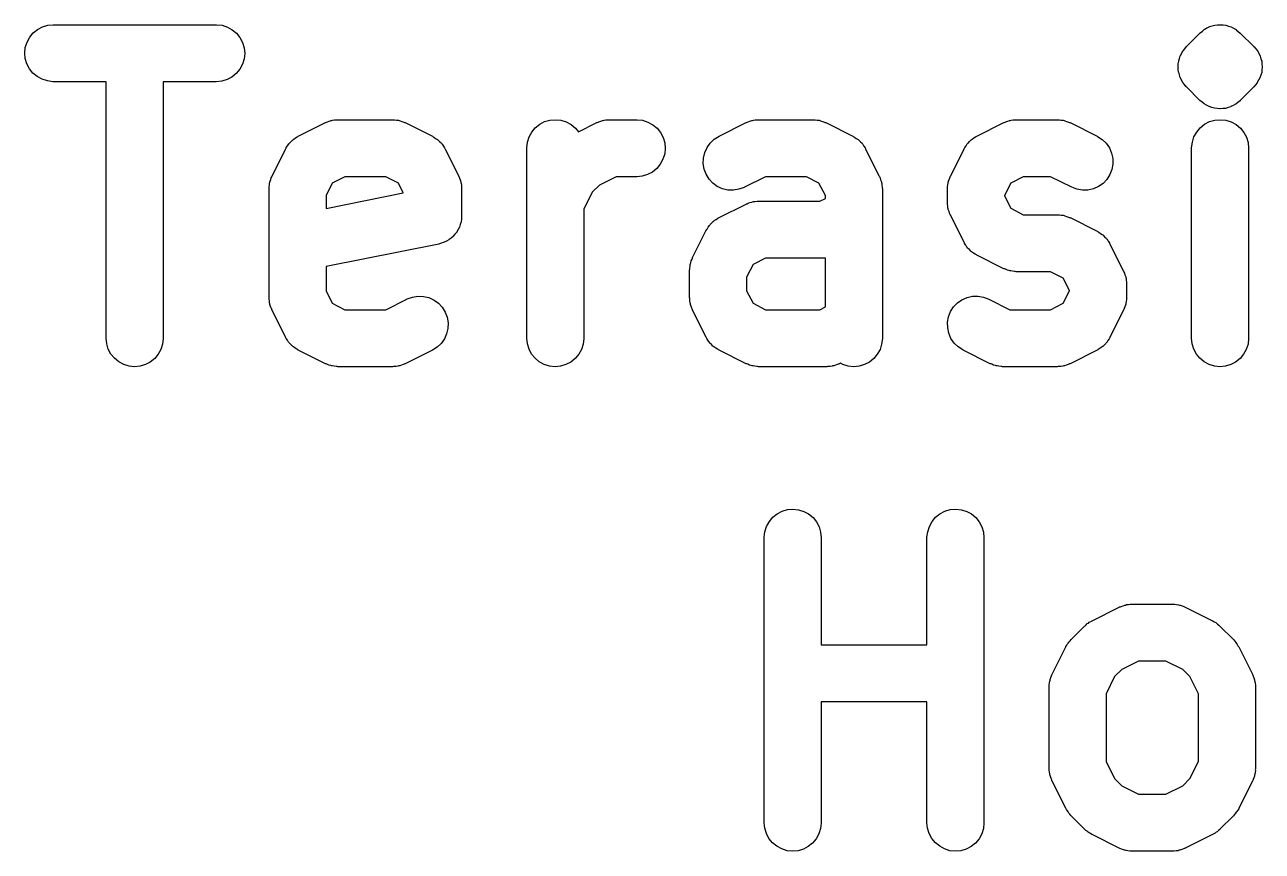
# Model space of a CAD drawing. Extents: x 89.4 to 162.8, y -140.2 to -79.8.
# Drawn here: x 128.37 to 134.89, y -139.26 to -134.91 of the extents above; entities that cross this region are included whole.
import ezdxf

# ---------------------------------------------------------------- set-up
doc = ezdxf.new("R2010")
doc.units = 0
doc.header["$MEASUREMENT"] = 0
doc.layers.add('BLACK', color=7, linetype='CONTINUOUS')

msp = doc.modelspace()

# ---------------------------------------------------------------- linework, layer by layer
at = {"layer": 'BLACK', "linetype": 'CONTINUOUS'}
for p, q in [((128.438, -134.939), (128.464, -134.925)), ((128.464, -134.925), (128.492, -134.916)), ((128.492, -134.916), (128.521, -134.914)), ((128.521, -134.914), (129.379, -134.914)), ((129.379, -134.914), (129.381, -134.914)), ((129.381, -134.914), (129.41, -134.917)), ((129.41, -134.917), (129.438, -134.926)), ((134.595, -134.931), (134.608, -134.925)), ((134.608, -134.925), (134.608, -134.924)), ((134.608, -134.924), (134.608, -134.924)), ((134.608, -134.924), (134.609, -134.924)), ((134.608, -134.925), (134.608, -134.925)), ((134.609, -134.924), (134.622, -134.92)), ((134.622, -134.92), (134.636, -134.916)), ((134.636, -134.916), (134.636, -134.916)), ((134.636, -134.916), (134.636, -134.916)), ((134.636, -134.916), (134.636, -134.916)), ((134.636, -134.916), (134.637, -134.916)), ((134.637, -134.916), (134.651, -134.915)), ((134.651, -134.915), (134.665, -134.914)), ((134.665, -134.914), (134.665, -134.914)), ((134.665, -134.914), (134.666, -134.914)), ((134.665, -134.914), (134.665, -134.914)), ((134.666, -134.914), (134.666, -134.914)), ((134.666, -134.914), (134.68, -134.915)), ((134.68, -134.915), (134.694, -134.917)), ((134.694, -134.917), (134.694, -134.917)), ((134.694, -134.917), (134.694, -134.917)), ((134.694, -134.917), (134.695, -134.917)), ((134.695, -134.917), (134.695, -134.917)), ((134.695, -134.917), (134.708, -134.921)), ((134.708, -134.921), (134.722, -134.925)), ((134.722, -134.925), (134.722, -134.925)), ((134.722, -134.925), (134.722, -134.925)), ((134.722, -134.925), (134.723, -134.925)), ((134.723, -134.925), (134.723, -134.925)), ((134.723, -134.925), (134.735, -134.932)), ((128.383, -135.005), (128.397, -134.98)), ((128.397, -134.98), (128.416, -134.957)), ((128.416, -134.957), (128.438, -134.939)), ((129.438, -134.926), (129.463, -134.94)), ((129.463, -134.94), (129.486, -134.959)), ((129.486, -134.959), (129.504, -134.981)), ((129.504, -134.981), (129.518, -135.007)), ((134.487, -135.029), (134.558, -134.958)), ((134.558, -134.958), (134.559, -134.957)), ((134.559, -134.957), (134.559, -134.956)), ((134.559, -134.956), (134.559, -134.956)), ((134.559, -134.956), (134.559, -134.956)), ((134.559, -134.956), (134.56, -134.956)), ((134.559, -134.957), (134.559, -134.957)), ((134.559, -134.957), (134.559, -134.957)), ((134.56, -134.956), (134.571, -134.947)), ((134.571, -134.947), (134.582, -134.938)), ((134.582, -134.938), (134.582, -134.938)), ((134.582, -134.938), (134.582, -134.938)), ((134.582, -134.938), (134.582, -134.938)), ((134.582, -134.938), (134.583, -134.938)), ((134.583, -134.938), (134.595, -134.931)), ((134.735, -134.932), (134.748, -134.939)), ((134.748, -134.939), (134.748, -134.939)), ((134.748, -134.939), (134.748, -134.939)), ((134.748, -134.939), (134.748, -134.939)), ((134.748, -134.939), (134.749, -134.94)), ((134.749, -134.94), (134.759, -134.949)), ((134.759, -134.949), (134.77, -134.958)), ((134.77, -134.958), (134.842, -135.029)), ((128.371, -135.063), (128.374, -135.033)), ((128.374, -135.033), (128.383, -135.005)), ((129.518, -135.007), (129.526, -135.035)), ((129.526, -135.035), (129.529, -135.065)), ((134.462, -135.064), (134.468, -135.052)), ((134.468, -135.052), (134.469, -135.051)), ((134.469, -135.051), (134.478, -135.04)), ((134.469, -135.051), (134.469, -135.051)), ((134.478, -135.04), (134.487, -135.029)), ((134.842, -135.029), (134.842, -135.03)), ((134.842, -135.03), (134.843, -135.03)), ((134.843, -135.03), (134.843, -135.03)), ((134.843, -135.03), (134.843, -135.03)), ((134.843, -135.03), (134.852, -135.041)), ((134.852, -135.041), (134.861, -135.052)), ((134.861, -135.052), (134.861, -135.053)), ((134.861, -135.053), (134.862, -135.053)), ((134.862, -135.053), (134.868, -135.066)), ((128.374, -135.092), (128.371, -135.063)), ((128.382, -135.12), (128.374, -135.092)), ((128.396, -135.146), (128.382, -135.12)), ((129.526, -135.094), (129.517, -135.122)), ((129.529, -135.065), (129.526, -135.094)), ((134.443, -135.133), (134.444, -135.119)), ((134.444, -135.119), (134.446, -135.105)), ((134.446, -135.104), (134.45, -135.091)), ((134.446, -135.105), (134.446, -135.104)), ((134.446, -135.105), (134.446, -135.105)), ((134.45, -135.091), (134.454, -135.077)), ((134.454, -135.077), (134.455, -135.077)), ((134.455, -135.076), (134.462, -135.064)), ((134.455, -135.077), (134.455, -135.076)), ((134.868, -135.066), (134.875, -135.078)), ((134.875, -135.078), (134.875, -135.079)), ((134.875, -135.079), (134.875, -135.079)), ((134.875, -135.079), (134.879, -135.093)), ((134.879, -135.093), (134.883, -135.106)), ((134.883, -135.106), (134.883, -135.107)), ((134.883, -135.107), (134.883, -135.107)), ((134.883, -135.107), (134.884, -135.121)), ((134.884, -135.121), (134.886, -135.136)), ((128.414, -135.169), (128.396, -135.146)), ((128.437, -135.187), (128.414, -135.169)), ((129.484, -135.17), (129.462, -135.189)), ((129.503, -135.147), (129.484, -135.17)), ((129.517, -135.122), (129.503, -135.147)), ((134.443, -135.134), (134.443, -135.133)), ((134.444, -135.149), (134.443, -135.134)), ((134.443, -135.134), (134.443, -135.134)), ((134.445, -135.163), (134.444, -135.149)), ((134.446, -135.163), (134.445, -135.163)), ((134.446, -135.164), (134.446, -135.163)), ((134.45, -135.177), (134.446, -135.164)), ((134.454, -135.191), (134.45, -135.177)), ((134.878, -135.179), (134.874, -135.193)), ((134.883, -135.166), (134.878, -135.179)), ((134.884, -135.151), (134.883, -135.165)), ((134.883, -135.165), (134.883, -135.165)), ((134.883, -135.165), (134.883, -135.166)), ((134.886, -135.137), (134.884, -135.151)), ((134.886, -135.136), (134.886, -135.136)), ((134.886, -135.136), (134.886, -135.137)), ((128.462, -135.201), (128.437, -135.187)), ((128.49, -135.21), (128.462, -135.201)), ((128.519, -135.214), (128.49, -135.21)), ((128.521, -135.214), (128.519, -135.214)), ((128.8, -135.214), (128.521, -135.214)), ((128.8, -136.564), (128.8, -135.214)), ((129.379, -135.214), (129.1, -135.214)), ((129.1, -135.214), (129.1, -136.564)), ((129.408, -135.211), (129.379, -135.214)), ((129.436, -135.202), (129.408, -135.211)), ((129.462, -135.189), (129.436, -135.202)), ((134.454, -135.192), (134.454, -135.191)), ((134.454, -135.191), (134.454, -135.191)), ((134.461, -135.204), (134.454, -135.192)), ((134.467, -135.217), (134.461, -135.204)), ((134.468, -135.218), (134.467, -135.217)), ((134.467, -135.217), (134.467, -135.217)), ((134.477, -135.229), (134.468, -135.218)), ((134.485, -135.24), (134.477, -135.229)), ((134.486, -135.24), (134.485, -135.24)), ((134.487, -135.241), (134.486, -135.24)), ((134.486, -135.24), (134.486, -135.24)), ((134.486, -135.24), (134.486, -135.24)), ((134.558, -135.312), (134.487, -135.241)), ((134.842, -135.241), (134.77, -135.312)), ((134.851, -135.23), (134.842, -135.241)), ((134.86, -135.219), (134.851, -135.23)), ((134.867, -135.206), (134.86, -135.218)), ((134.86, -135.218), (134.86, -135.219)), ((134.86, -135.219), (134.86, -135.219)), ((134.874, -135.194), (134.867, -135.206)), ((134.874, -135.193), (134.874, -135.193)), ((134.874, -135.193), (134.874, -135.194)), ((134.569, -135.322), (134.558, -135.312)), ((134.769, -135.314), (134.758, -135.323)), ((134.77, -135.313), (134.769, -135.314)), ((134.769, -135.314), (134.769, -135.314)), ((134.769, -135.314), (134.769, -135.314)), ((134.769, -135.314), (134.769, -135.314)), ((134.77, -135.312), (134.77, -135.313)), ((134.77, -135.313), (134.77, -135.313)), ((134.77, -135.313), (134.77, -135.313)), ((134.58, -135.33), (134.569, -135.322)), ((134.58, -135.331), (134.58, -135.33)), ((134.581, -135.331), (134.58, -135.331)), ((134.58, -135.331), (134.58, -135.331)), ((134.593, -135.338), (134.581, -135.331)), ((134.581, -135.331), (134.581, -135.331)), ((134.606, -135.345), (134.593, -135.338)), ((134.607, -135.345), (134.606, -135.345)), ((134.606, -135.345), (134.606, -135.345)), ((134.606, -135.345), (134.606, -135.345)), ((134.606, -135.345), (134.606, -135.345)), ((134.62, -135.349), (134.607, -135.345)), ((134.634, -135.353), (134.62, -135.349)), ((134.635, -135.353), (134.634, -135.353)), ((134.634, -135.353), (134.634, -135.353)), ((134.634, -135.353), (134.634, -135.353)), ((134.634, -135.353), (134.634, -135.353)), ((134.649, -135.355), (134.635, -135.353)), ((134.663, -135.356), (134.649, -135.355)), ((134.664, -135.356), (134.663, -135.356)), ((134.663, -135.356), (134.663, -135.356)), ((134.663, -135.356), (134.663, -135.356)), ((134.663, -135.356), (134.663, -135.356)), ((134.678, -135.355), (134.664, -135.356)), ((134.692, -135.354), (134.678, -135.355)), ((134.693, -135.354), (134.692, -135.354)), ((134.692, -135.354), (134.692, -135.354)), ((134.692, -135.354), (134.692, -135.354)), ((134.706, -135.35), (134.693, -135.354)), ((134.693, -135.354), (134.693, -135.354)), ((134.72, -135.346), (134.706, -135.35)), ((134.721, -135.345), (134.72, -135.346)), ((134.72, -135.346), (134.72, -135.346)), ((134.72, -135.346), (134.72, -135.346)), ((134.733, -135.339), (134.721, -135.345)), ((134.721, -135.345), (134.721, -135.345)), ((134.746, -135.332), (134.733, -135.339)), ((134.747, -135.332), (134.746, -135.332)), ((134.746, -135.332), (134.746, -135.332)), ((134.746, -135.332), (134.746, -135.332)), ((134.758, -135.323), (134.747, -135.332)), ((134.747, -135.332), (134.747, -135.332)), ((129.811, -135.501), (129.954, -135.429)), ((129.954, -135.429), (129.956, -135.428)), ((129.956, -135.428), (129.96, -135.427)), ((129.96, -135.427), (129.964, -135.425)), ((129.964, -135.425), (129.974, -135.422)), ((129.974, -135.422), (129.984, -135.418)), ((129.984, -135.418), (129.988, -135.418)), ((129.988, -135.418), (129.992, -135.416)), ((129.992, -135.416), (130.002, -135.415)), ((130.002, -135.415), (130.013, -135.414)), ((130.013, -135.414), (130.017, -135.414)), ((130.017, -135.414), (130.021, -135.414)), ((130.021, -135.414), (130.307, -135.414)), ((130.307, -135.414), (130.309, -135.414)), ((130.309, -135.414), (130.314, -135.414)), ((130.314, -135.414), (130.318, -135.414)), ((130.318, -135.414), (130.328, -135.416)), ((130.328, -135.416), (130.338, -135.417)), ((130.338, -135.417), (130.343, -135.418)), ((130.343, -135.418), (130.347, -135.419)), ((130.347, -135.419), (130.356, -135.423)), ((130.356, -135.423), (130.366, -135.426)), ((130.366, -135.426), (130.37, -135.428)), ((130.37, -135.428), (130.374, -135.429)), ((130.374, -135.429), (130.517, -135.501)), ((131.059, -135.456), (131.082, -135.438)), ((131.082, -135.438), (131.108, -135.424)), ((131.108, -135.424), (131.136, -135.416)), ((131.136, -135.416), (131.165, -135.414)), ((131.165, -135.414), (131.194, -135.417)), ((131.194, -135.417), (131.222, -135.425)), ((131.222, -135.425), (131.248, -135.439)), ((131.248, -135.439), (131.271, -135.458)), ((131.287, -135.478), (131.383, -135.429)), ((131.383, -135.429), (131.385, -135.428)), ((131.385, -135.428), (131.389, -135.427)), ((131.389, -135.427), (131.393, -135.425)), ((131.393, -135.425), (131.403, -135.422)), ((131.403, -135.422), (131.412, -135.418)), ((131.412, -135.418), (131.417, -135.418)), ((131.417, -135.418), (131.421, -135.416)), ((131.421, -135.416), (131.431, -135.415)), ((131.431, -135.415), (131.441, -135.414)), ((131.441, -135.414), (131.446, -135.414)), ((131.446, -135.414), (131.45, -135.414)), ((131.45, -135.414), (131.593, -135.414)), ((131.593, -135.414), (131.595, -135.414)), ((131.595, -135.414), (131.624, -135.417)), ((131.624, -135.417), (131.652, -135.426)), ((131.652, -135.426), (131.678, -135.44)), ((131.678, -135.44), (131.7, -135.459)), ((132.026, -135.501), (132.169, -135.429)), ((132.169, -135.429), (132.171, -135.428)), ((132.171, -135.428), (132.175, -135.427)), ((132.175, -135.427), (132.179, -135.425)), ((132.179, -135.425), (132.188, -135.422)), ((132.188, -135.422), (132.198, -135.418)), ((132.198, -135.418), (132.202, -135.418)), ((132.202, -135.418), (132.207, -135.416)), ((132.207, -135.416), (132.217, -135.415)), ((132.217, -135.415), (132.227, -135.414)), ((132.227, -135.414), (132.231, -135.414)), ((132.231, -135.414), (132.236, -135.414)), ((132.236, -135.414), (132.521, -135.414)), ((132.521, -135.414), (132.524, -135.414)), ((132.524, -135.414), (132.528, -135.414)), ((132.528, -135.414), (132.532, -135.414)), ((132.532, -135.414), (132.542, -135.416)), ((132.542, -135.416), (132.553, -135.417)), ((132.553, -135.417), (132.557, -135.418)), ((132.557, -135.418), (132.561, -135.419)), ((132.561, -135.419), (132.571, -135.423)), ((132.571, -135.423), (132.581, -135.426)), ((132.581, -135.426), (132.584, -135.428)), ((132.584, -135.428), (132.589, -135.429)), ((132.589, -135.429), (132.731, -135.501)), ((133.383, -135.501), (133.526, -135.429)), ((133.526, -135.429), (133.528, -135.428)), ((133.528, -135.428), (133.532, -135.427)), ((133.532, -135.427), (133.536, -135.425)), ((133.536, -135.425), (133.546, -135.422)), ((133.546, -135.422), (133.555, -135.418)), ((133.555, -135.418), (133.559, -135.418)), ((133.559, -135.418), (133.564, -135.416)), ((133.564, -135.416), (133.574, -135.415)), ((133.574, -135.415), (133.584, -135.414)), ((133.584, -135.414), (133.588, -135.414)), ((133.588, -135.414), (133.593, -135.414)), ((133.593, -135.414), (133.807, -135.414)), ((133.807, -135.414), (133.809, -135.414)), ((133.809, -135.414), (133.814, -135.414)), ((133.814, -135.414), (133.818, -135.414)), ((133.818, -135.414), (133.828, -135.416)), ((133.828, -135.416), (133.838, -135.417)), ((133.838, -135.417), (133.843, -135.418)), ((133.843, -135.418), (133.847, -135.419)), ((133.847, -135.419), (133.856, -135.423)), ((133.856, -135.423), (133.866, -135.426)), ((133.866, -135.426), (133.87, -135.428)), ((133.87, -135.428), (133.874, -135.429)), ((133.874, -135.429), (134.017, -135.501)), ((134.559, -135.456), (134.582, -135.438)), ((134.582, -135.438), (134.608, -135.424)), ((134.608, -135.424), (134.636, -135.416)), ((134.636, -135.416), (134.665, -135.414)), ((134.665, -135.414), (134.694, -135.417)), ((134.694, -135.417), (134.722, -135.425)), ((134.722, -135.425), (134.748, -135.439)), ((134.748, -135.439), (134.771, -135.458)), ((129.787, -135.516), (129.796, -135.51)), ((129.796, -135.51), (129.806, -135.504)), ((129.806, -135.504), (129.809, -135.503)), ((129.809, -135.503), (129.811, -135.501)), ((130.517, -135.501), (130.519, -135.502)), ((130.519, -135.502), (130.522, -135.504)), ((130.522, -135.504), (130.525, -135.505)), ((130.525, -135.505), (130.534, -135.512)), ((131.018, -135.532), (131.026, -135.504)), ((131.026, -135.504), (131.041, -135.479)), ((131.041, -135.479), (131.059, -135.456)), ((131.271, -135.458), (131.287, -135.478)), ((131.7, -135.459), (131.718, -135.481)), ((131.718, -135.481), (131.732, -135.507)), ((131.732, -135.507), (131.74, -135.535)), ((132.001, -135.516), (132.026, -135.501)), ((132.731, -135.501), (132.733, -135.502)), ((132.733, -135.502), (132.736, -135.504)), ((132.736, -135.504), (132.739, -135.505)), ((132.739, -135.505), (132.748, -135.512)), ((133.358, -135.516), (133.368, -135.51)), ((133.368, -135.51), (133.377, -135.504)), ((133.377, -135.504), (133.38, -135.503)), ((133.38, -135.503), (133.383, -135.501)), ((134.017, -135.501), (134.019, -135.502)), ((134.019, -135.502), (134.044, -135.518)), ((134.518, -135.532), (134.526, -135.504)), ((134.526, -135.504), (134.541, -135.479)), ((134.541, -135.479), (134.559, -135.456)), ((134.771, -135.458), (134.789, -135.481)), ((134.789, -135.481), (134.803, -135.506)), ((134.803, -135.506), (134.811, -135.534)), ((129.673, -135.711), (129.744, -135.568)), ((129.744, -135.568), (129.745, -135.566)), ((129.745, -135.566), (129.747, -135.563)), ((129.747, -135.563), (129.748, -135.56)), ((129.748, -135.56), (129.755, -135.551)), ((129.755, -135.551), (129.761, -135.541)), ((129.761, -135.541), (129.764, -135.539)), ((129.764, -135.539), (129.765, -135.537)), ((129.765, -135.537), (129.774, -135.529)), ((129.774, -135.529), (129.782, -135.52)), ((129.782, -135.52), (129.784, -135.519)), ((129.784, -135.519), (129.787, -135.516)), ((130.534, -135.512), (130.544, -135.518)), ((130.544, -135.518), (130.546, -135.52)), ((130.546, -135.52), (130.548, -135.522)), ((130.548, -135.522), (130.556, -135.53)), ((130.556, -135.53), (130.565, -135.538)), ((130.565, -135.538), (130.566, -135.541)), ((130.566, -135.541), (130.569, -135.543)), ((130.569, -135.543), (130.575, -135.553)), ((130.575, -135.553), (130.581, -135.562)), ((130.581, -135.562), (130.582, -135.565)), ((130.582, -135.565), (130.584, -135.568)), ((130.584, -135.568), (130.656, -135.711)), ((131.014, -135.561), (131.018, -135.532)), ((131.014, -135.564), (131.014, -135.561)), ((131.014, -136.564), (131.014, -135.564)), ((131.74, -135.535), (131.743, -135.565)), ((131.743, -135.565), (131.74, -135.594)), ((131.951, -135.587), (131.963, -135.56)), ((131.963, -135.56), (131.98, -135.537)), ((131.98, -135.537), (132.001, -135.516)), ((132.748, -135.512), (132.758, -135.518)), ((132.758, -135.518), (132.76, -135.52)), ((132.76, -135.52), (132.763, -135.522)), ((132.763, -135.522), (132.771, -135.53)), ((132.771, -135.53), (132.779, -135.538)), ((132.779, -135.538), (132.781, -135.541)), ((132.781, -135.541), (132.783, -135.543)), ((132.783, -135.543), (132.789, -135.553)), ((132.789, -135.553), (132.795, -135.562)), ((132.795, -135.562), (132.797, -135.565)), ((132.797, -135.565), (132.798, -135.568)), ((132.798, -135.568), (132.87, -135.711)), ((133.244, -135.711), (133.316, -135.568)), ((133.316, -135.568), (133.317, -135.566)), ((133.317, -135.566), (133.319, -135.563)), ((133.319, -135.563), (133.32, -135.56)), ((133.32, -135.56), (133.327, -135.551)), ((133.327, -135.551), (133.333, -135.541)), ((133.333, -135.541), (133.335, -135.539)), ((133.335, -135.539), (133.337, -135.537)), ((133.337, -135.537), (133.345, -135.529)), ((133.345, -135.529), (133.353, -135.52)), ((133.353, -135.52), (133.356, -135.519)), ((133.356, -135.519), (133.358, -135.516)), ((134.044, -135.518), (134.065, -135.538)), ((134.065, -135.538), (134.081, -135.562)), ((134.081, -135.562), (134.093, -135.589)), ((134.514, -135.561), (134.518, -135.532)), ((134.514, -135.564), (134.514, -135.561)), ((134.514, -136.564), (134.514, -135.564)), ((134.811, -135.534), (134.814, -135.564)), ((134.814, -135.564), (134.814, -136.564)), ((131.731, -135.622), (131.717, -135.647)), ((131.74, -135.594), (131.731, -135.622)), ((131.943, -135.645), (131.944, -135.616)), ((131.944, -135.616), (131.951, -135.587)), ((134.093, -135.589), (134.099, -135.618)), ((134.099, -135.618), (134.1, -135.647)), ((131.65, -135.702), (131.622, -135.711)), ((131.676, -135.689), (131.65, -135.702)), ((131.699, -135.67), (131.676, -135.689)), ((131.717, -135.647), (131.699, -135.67)), ((131.948, -135.674), (131.943, -135.645)), ((131.958, -135.701), (131.948, -135.674)), ((131.974, -135.726), (131.958, -135.701)), ((134.084, -135.703), (134.068, -135.728)), ((134.094, -135.676), (134.084, -135.703)), ((134.1, -135.647), (134.094, -135.676)), ((129.657, -135.776), (129.658, -135.771)), ((129.658, -135.767), (129.659, -135.757)), ((129.658, -135.771), (129.658, -135.767)), ((129.659, -135.757), (129.66, -135.747)), ((129.66, -135.747), (129.662, -135.742)), ((129.662, -135.742), (129.663, -135.738)), ((129.663, -135.738), (129.666, -135.729)), ((129.666, -135.729), (129.669, -135.719)), ((129.669, -135.719), (129.671, -135.715)), ((129.671, -135.715), (129.673, -135.711)), ((129.99, -135.747), (129.957, -135.813)), ((130.057, -135.714), (129.99, -135.747)), ((130.272, -135.714), (130.057, -135.714)), ((130.338, -135.747), (130.272, -135.714)), ((130.364, -135.799), (130.338, -135.747)), ((130.656, -135.711), (130.657, -135.713)), ((130.657, -135.713), (130.658, -135.717)), ((130.658, -135.717), (130.66, -135.721)), ((130.66, -135.721), (130.663, -135.731)), ((130.663, -135.731), (130.667, -135.74)), ((130.667, -135.74), (130.667, -135.744)), ((130.667, -135.744), (130.669, -135.749)), ((130.669, -135.749), (130.67, -135.759)), ((130.67, -135.759), (130.671, -135.769)), ((130.671, -135.769), (130.671, -135.773)), ((131.396, -135.758), (131.359, -135.795)), ((131.485, -135.714), (131.396, -135.758)), ((131.593, -135.714), (131.485, -135.714)), ((131.622, -135.711), (131.593, -135.714)), ((131.994, -135.747), (131.974, -135.726)), ((132.017, -135.765), (131.994, -135.747)), ((132.044, -135.777), (132.017, -135.765)), ((132.158, -135.77), (132.131, -135.78)), ((132.16, -135.769), (132.158, -135.77)), ((132.271, -135.714), (132.16, -135.769)), ((132.486, -135.714), (132.271, -135.714)), ((132.552, -135.747), (132.486, -135.714)), ((132.586, -135.813), (132.552, -135.747)), ((132.87, -135.711), (132.871, -135.713)), ((132.871, -135.713), (132.872, -135.717)), ((132.872, -135.717), (132.874, -135.721)), ((132.874, -135.721), (132.877, -135.731)), ((132.877, -135.731), (132.881, -135.74)), ((132.881, -135.74), (132.882, -135.744)), ((132.882, -135.744), (132.883, -135.749)), ((132.883, -135.749), (132.884, -135.759)), ((132.884, -135.759), (132.885, -135.769)), ((132.885, -135.769), (132.885, -135.773)), ((133.229, -135.767), (133.231, -135.757)), ((133.229, -135.771), (133.229, -135.767)), ((133.229, -135.776), (133.229, -135.771)), ((133.231, -135.757), (133.232, -135.747)), ((133.232, -135.747), (133.233, -135.742)), ((133.233, -135.742), (133.234, -135.738)), ((133.234, -135.738), (133.238, -135.729)), ((133.238, -135.729), (133.241, -135.719)), ((133.241, -135.719), (133.243, -135.715)), ((133.243, -135.715), (133.244, -135.711)), ((133.562, -135.747), (133.529, -135.813)), ((133.628, -135.714), (133.562, -135.747)), ((133.772, -135.714), (133.628, -135.714)), ((133.883, -135.769), (133.772, -135.714)), ((133.91, -135.78), (133.883, -135.769)), ((134.024, -135.766), (133.997, -135.777)), ((134.048, -135.749), (134.024, -135.766)), ((134.068, -135.728), (134.048, -135.749)), ((129.657, -135.778), (129.657, -135.776)), ((129.657, -136.349), (129.657, -135.778)), ((129.957, -135.881), (130.364, -135.799)), ((129.957, -135.813), (129.957, -135.881)), ((130.671, -135.773), (130.671, -135.778)), ((130.671, -135.778), (130.671, -135.921)), ((131.359, -135.795), (131.314, -135.885)), ((132.072, -135.784), (132.044, -135.777)), ((132.102, -135.785), (132.072, -135.784)), ((132.131, -135.78), (132.102, -135.785)), ((132.557, -135.842), (132.586, -135.828)), ((132.586, -135.828), (132.586, -135.813)), ((132.885, -135.773), (132.886, -135.778)), ((132.886, -135.778), (132.886, -136.564)), ((133.229, -135.778), (133.229, -135.776)), ((133.229, -135.849), (133.229, -135.778)), ((133.529, -135.813), (133.529, -135.814)), ((133.529, -135.814), (133.562, -135.88)), ((133.939, -135.785), (133.91, -135.78)), ((133.968, -135.784), (133.939, -135.785)), ((133.997, -135.777), (133.968, -135.784)), ((131.314, -135.885), (131.314, -136.564)), ((132.026, -135.929), (132.169, -135.858)), ((132.169, -135.858), (132.171, -135.857)), ((132.171, -135.857), (132.175, -135.856)), ((132.175, -135.856), (132.179, -135.853)), ((132.179, -135.853), (132.188, -135.85)), ((132.188, -135.85), (132.198, -135.847)), ((132.198, -135.847), (132.202, -135.846)), ((132.202, -135.846), (132.207, -135.845)), ((132.207, -135.845), (132.217, -135.844)), ((132.217, -135.844), (132.227, -135.842)), ((132.227, -135.842), (132.231, -135.843)), ((132.231, -135.843), (132.236, -135.842)), ((132.236, -135.842), (132.557, -135.842)), ((133.229, -135.854), (133.229, -135.849)), ((133.229, -135.858), (133.229, -135.854)), ((133.23, -135.868), (133.229, -135.858)), ((133.231, -135.878), (133.23, -135.868)), ((133.233, -135.883), (133.231, -135.878)), ((133.233, -135.887), (133.233, -135.883)), ((133.237, -135.897), (133.233, -135.887)), ((133.24, -135.906), (133.237, -135.897)), ((133.562, -135.88), (133.628, -135.914)), ((130.664, -135.965), (130.66, -135.979)), ((130.668, -135.952), (130.664, -135.965)), ((130.67, -135.937), (130.668, -135.951)), ((130.668, -135.951), (130.668, -135.951)), ((130.668, -135.951), (130.668, -135.952)), ((130.671, -135.923), (130.67, -135.937)), ((130.671, -135.921), (130.671, -135.921)), ((130.671, -135.921), (130.671, -135.921)), ((130.671, -135.921), (130.671, -135.922)), ((130.671, -135.922), (130.671, -135.923)), ((131.976, -135.97), (131.978, -135.968)), ((131.978, -135.968), (131.98, -135.965)), ((131.98, -135.965), (131.988, -135.957)), ((131.988, -135.957), (131.996, -135.949)), ((131.996, -135.949), (131.999, -135.947)), ((131.999, -135.947), (132.001, -135.945)), ((132.001, -135.945), (132.011, -135.939)), ((132.011, -135.939), (132.02, -135.932)), ((132.02, -135.932), (132.023, -135.931)), ((132.023, -135.931), (132.026, -135.929)), ((133.242, -135.91), (133.24, -135.906)), ((133.243, -135.914), (133.242, -135.91)), ((133.244, -135.916), (133.243, -135.914)), ((133.316, -136.059), (133.244, -135.916)), ((133.628, -135.914), (133.807, -135.914)), ((133.807, -135.914), (133.809, -135.914)), ((133.809, -135.914), (133.814, -135.914)), ((133.814, -135.914), (133.818, -135.914)), ((133.818, -135.914), (133.828, -135.916)), ((133.828, -135.916), (133.838, -135.917)), ((133.838, -135.917), (133.843, -135.918)), ((133.843, -135.918), (133.847, -135.919)), ((133.847, -135.919), (133.856, -135.923)), ((133.856, -135.923), (133.866, -135.926)), ((133.866, -135.926), (133.87, -135.928)), ((133.87, -135.928), (133.874, -135.929)), ((133.874, -135.929), (134.017, -136.001)), ((130.626, -136.028), (130.616, -136.037)), ((130.627, -136.027), (130.626, -136.028)), ((130.636, -136.016), (130.627, -136.027)), ((130.627, -136.027), (130.627, -136.027)), ((130.645, -136.005), (130.636, -136.016)), ((130.646, -136.005), (130.645, -136.005)), ((130.653, -135.992), (130.646, -136.004)), ((130.646, -136.004), (130.646, -136.005)), ((130.659, -135.98), (130.653, -135.992)), ((130.66, -135.979), (130.659, -135.979)), ((130.659, -135.979), (130.659, -135.98)), ((131.887, -136.139), (131.959, -135.996)), ((131.959, -135.996), (131.96, -135.995)), ((131.96, -135.995), (131.961, -135.992)), ((131.961, -135.992), (131.963, -135.989)), ((131.963, -135.989), (131.969, -135.98)), ((131.969, -135.98), (131.976, -135.97)), ((134.017, -136.001), (134.019, -136.002)), ((134.019, -136.002), (134.022, -136.004)), ((134.022, -136.004), (134.025, -136.005)), ((134.025, -136.005), (134.034, -136.012)), ((134.034, -136.012), (134.044, -136.018)), ((134.044, -136.018), (134.046, -136.02)), ((134.046, -136.02), (134.048, -136.022)), ((134.048, -136.022), (134.056, -136.03)), ((134.056, -136.03), (134.065, -136.038)), ((130.551, -136.068), (129.957, -136.187)), ((130.564, -136.064), (130.551, -136.068)), ((130.578, -136.06), (130.564, -136.064)), ((130.579, -136.059), (130.578, -136.059)), ((130.578, -136.059), (130.578, -136.06)), ((130.591, -136.053), (130.579, -136.059)), ((130.604, -136.046), (130.591, -136.053)), ((130.605, -136.045), (130.604, -136.046)), ((130.604, -136.046), (130.604, -136.046)), ((130.616, -136.037), (130.605, -136.045)), ((133.318, -136.062), (133.316, -136.059)), ((133.319, -136.065), (133.318, -136.062)), ((133.325, -136.074), (133.319, -136.065)), ((133.331, -136.084), (133.325, -136.074)), ((133.334, -136.086), (133.331, -136.084)), ((133.335, -136.089), (133.334, -136.086)), ((133.344, -136.097), (133.335, -136.089)), ((133.352, -136.105), (133.344, -136.097)), ((134.065, -136.038), (134.066, -136.041)), ((134.066, -136.041), (134.069, -136.043)), ((134.069, -136.043), (134.075, -136.053)), ((134.075, -136.053), (134.081, -136.062)), ((134.081, -136.062), (134.082, -136.065)), ((134.082, -136.065), (134.084, -136.068)), ((134.084, -136.068), (134.156, -136.211)), ((131.877, -136.167), (131.88, -136.157)), ((131.88, -136.157), (131.884, -136.147)), ((131.884, -136.147), (131.886, -136.143)), ((131.886, -136.143), (131.887, -136.139)), ((132.271, -136.142), (132.205, -136.175)), ((132.586, -136.142), (132.271, -136.142)), ((132.586, -136.399), (132.586, -136.142)), ((133.354, -136.107), (133.352, -136.105)), ((133.356, -136.109), (133.354, -136.107)), ((133.366, -136.116), (133.356, -136.109)), ((133.375, -136.122), (133.366, -136.116)), ((133.378, -136.124), (133.375, -136.122)), ((133.381, -136.125), (133.378, -136.124)), ((133.383, -136.126), (133.381, -136.125)), ((133.526, -136.198), (133.383, -136.126)), ((129.957, -136.187), (129.957, -136.314)), ((131.871, -136.204), (131.872, -136.2)), ((131.871, -136.206), (131.871, -136.204)), ((131.871, -136.349), (131.871, -136.206)), ((131.872, -136.196), (131.874, -136.185)), ((131.872, -136.2), (131.872, -136.196)), ((131.874, -136.185), (131.875, -136.175)), ((131.875, -136.175), (131.876, -136.171)), ((131.876, -136.171), (131.877, -136.167)), ((132.205, -136.175), (132.171, -136.242)), ((133.53, -136.199), (133.526, -136.198)), ((133.534, -136.201), (133.53, -136.199)), ((133.544, -136.205), (133.534, -136.201)), ((133.553, -136.208), (133.544, -136.205)), ((133.557, -136.209), (133.553, -136.208)), ((133.562, -136.21), (133.557, -136.209)), ((133.572, -136.211), (133.562, -136.21)), ((133.582, -136.213), (133.572, -136.211)), ((133.586, -136.213), (133.582, -136.213)), ((133.591, -136.214), (133.586, -136.213)), ((133.593, -136.214), (133.591, -136.214)), ((133.772, -136.214), (133.593, -136.214)), ((133.838, -136.247), (133.772, -136.214)), ((134.156, -136.211), (134.157, -136.213)), ((134.157, -136.213), (134.158, -136.217)), ((134.158, -136.217), (134.16, -136.221)), ((134.16, -136.221), (134.163, -136.231)), ((132.171, -136.242), (132.171, -136.314)), ((133.871, -136.313), (133.838, -136.247)), ((134.163, -136.231), (134.167, -136.24)), ((134.167, -136.24), (134.167, -136.244)), ((134.167, -136.244), (134.169, -136.249)), ((134.169, -136.249), (134.17, -136.259)), ((134.17, -136.259), (134.171, -136.269)), ((134.171, -136.269), (134.171, -136.273)), ((134.171, -136.273), (134.171, -136.278)), ((134.171, -136.278), (134.171, -136.349)), ((129.658, -136.354), (129.657, -136.349)), ((129.657, -136.358), (129.658, -136.354)), ((129.659, -136.368), (129.657, -136.358)), ((129.957, -136.314), (129.99, -136.38)), ((130.272, -136.414), (130.383, -136.358)), ((130.383, -136.358), (130.385, -136.357)), ((130.385, -136.357), (130.412, -136.347)), ((130.412, -136.347), (130.441, -136.342)), ((130.441, -136.342), (130.47, -136.344)), ((130.47, -136.344), (130.499, -136.35)), ((130.499, -136.35), (130.526, -136.363)), ((131.872, -136.354), (131.871, -136.349)), ((131.872, -136.358), (131.872, -136.354)), ((131.873, -136.368), (131.872, -136.358)), ((132.171, -136.314), (132.205, -136.38)), ((133.305, -136.362), (133.332, -136.35)), ((133.332, -136.35), (133.36, -136.343)), ((133.36, -136.343), (133.389, -136.343)), ((133.389, -136.343), (133.418, -136.348)), ((133.418, -136.348), (133.446, -136.358)), ((133.446, -136.358), (133.557, -136.414)), ((133.838, -136.38), (133.871, -136.314)), ((133.871, -136.314), (133.871, -136.313)), ((134.171, -136.349), (134.171, -136.351)), ((134.171, -136.351), (134.171, -136.356)), ((134.171, -136.356), (134.171, -136.36)), ((129.66, -136.378), (129.659, -136.368)), ((129.661, -136.383), (129.66, -136.378)), ((129.662, -136.387), (129.661, -136.383)), ((129.665, -136.397), (129.662, -136.387)), ((129.668, -136.406), (129.665, -136.397)), ((129.671, -136.41), (129.668, -136.406)), ((129.672, -136.414), (129.671, -136.41)), ((129.673, -136.416), (129.672, -136.414)), ((129.744, -136.559), (129.673, -136.416)), ((129.99, -136.38), (130.057, -136.414)), ((130.057, -136.414), (130.272, -136.414)), ((130.526, -136.363), (130.549, -136.38)), ((130.549, -136.38), (130.569, -136.401)), ((130.569, -136.401), (130.585, -136.426)), ((131.874, -136.378), (131.873, -136.368)), ((131.876, -136.383), (131.874, -136.378)), ((131.876, -136.387), (131.876, -136.383)), ((131.88, -136.397), (131.876, -136.387)), ((131.883, -136.406), (131.88, -136.397)), ((131.885, -136.41), (131.883, -136.406)), ((131.886, -136.414), (131.885, -136.41)), ((131.887, -136.416), (131.886, -136.414)), ((131.959, -136.559), (131.887, -136.416)), ((132.205, -136.38), (132.271, -136.414)), ((132.271, -136.414), (132.557, -136.414)), ((132.557, -136.414), (132.586, -136.399)), ((133.234, -136.451), (133.245, -136.424)), ((133.245, -136.424), (133.261, -136.399)), ((133.261, -136.399), (133.281, -136.378)), ((133.281, -136.378), (133.305, -136.362)), ((133.557, -136.414), (133.772, -136.414)), ((133.772, -136.414), (133.838, -136.38)), ((134.156, -136.416), (134.084, -136.559)), ((134.157, -136.412), (134.156, -136.416)), ((134.159, -136.408), (134.157, -136.412)), ((134.162, -136.399), (134.159, -136.408)), ((134.166, -136.389), (134.162, -136.399)), ((134.167, -136.385), (134.166, -136.389)), ((134.168, -136.38), (134.167, -136.385)), ((134.169, -136.37), (134.168, -136.38)), ((134.171, -136.36), (134.169, -136.37)), ((130.585, -136.426), (130.595, -136.453)), ((130.595, -136.453), (130.6, -136.482)), ((130.6, -136.482), (130.599, -136.512)), ((133.229, -136.48), (133.234, -136.451)), ((133.23, -136.509), (133.229, -136.48)), ((130.592, -136.54), (130.58, -136.567)), ((130.599, -136.512), (130.592, -136.54)), ((133.236, -136.538), (133.23, -136.509)), ((133.247, -136.565), (133.236, -136.538)), ((128.803, -136.593), (128.8, -136.564)), ((128.811, -136.621), (128.803, -136.593)), ((129.097, -136.595), (129.088, -136.623)), ((129.1, -136.566), (129.097, -136.595)), ((129.1, -136.564), (129.1, -136.566)), ((129.746, -136.562), (129.744, -136.559)), ((129.747, -136.565), (129.746, -136.562)), ((129.754, -136.574), (129.747, -136.565)), ((129.76, -136.584), (129.754, -136.574)), ((129.762, -136.586), (129.76, -136.584)), ((129.764, -136.589), (129.762, -136.586)), ((129.772, -136.597), (129.764, -136.589)), ((129.78, -136.605), (129.772, -136.597)), ((129.783, -136.607), (129.78, -136.605)), ((129.785, -136.609), (129.783, -136.607)), ((129.795, -136.616), (129.785, -136.609)), ((129.804, -136.622), (129.795, -136.616)), ((130.542, -136.611), (130.517, -136.626)), ((130.563, -136.591), (130.542, -136.611)), ((130.58, -136.567), (130.563, -136.591)), ((131.017, -136.593), (131.014, -136.564)), ((131.026, -136.621), (131.017, -136.593)), ((131.311, -136.595), (131.302, -136.623)), ((131.314, -136.566), (131.311, -136.595)), ((131.314, -136.564), (131.314, -136.566)), ((131.96, -136.562), (131.959, -136.559)), ((131.962, -136.565), (131.96, -136.562)), ((131.968, -136.574), (131.962, -136.565)), ((131.974, -136.584), (131.968, -136.574)), ((131.977, -136.586), (131.974, -136.584)), ((131.978, -136.589), (131.977, -136.586)), ((131.987, -136.597), (131.978, -136.589)), ((131.994, -136.605), (131.987, -136.597)), ((131.997, -136.607), (131.994, -136.605)), ((131.999, -136.609), (131.997, -136.607)), ((132.009, -136.616), (131.999, -136.609)), ((132.018, -136.622), (132.009, -136.616)), ((132.882, -136.595), (132.874, -136.623)), ((132.886, -136.566), (132.882, -136.595)), ((132.886, -136.564), (132.886, -136.566)), ((133.264, -136.589), (133.247, -136.565)), ((133.285, -136.609), (133.264, -136.589)), ((133.31, -136.625), (133.285, -136.609)), ((134.032, -136.617), (134.023, -136.623)), ((134.042, -136.611), (134.032, -136.617)), ((134.044, -136.608), (134.042, -136.611)), ((134.047, -136.607), (134.044, -136.608)), ((134.055, -136.598), (134.047, -136.607)), ((134.063, -136.591), (134.055, -136.598)), ((134.065, -136.588), (134.063, -136.591)), ((134.067, -136.586), (134.065, -136.588)), ((134.073, -136.576), (134.067, -136.586)), ((134.08, -136.567), (134.073, -136.576)), ((134.081, -136.564), (134.08, -136.567)), ((134.083, -136.561), (134.081, -136.564)), ((134.084, -136.559), (134.083, -136.561)), ((134.517, -136.593), (134.514, -136.564)), ((134.526, -136.621), (134.517, -136.593)), ((134.811, -136.595), (134.802, -136.623)), ((134.814, -136.566), (134.811, -136.595)), ((134.814, -136.564), (134.814, -136.566)), ((128.825, -136.647), (128.811, -136.621)), ((128.844, -136.669), (128.825, -136.647)), ((128.866, -136.688), (128.844, -136.669)), ((129.055, -136.671), (129.032, -136.689)), ((129.074, -136.648), (129.055, -136.671)), ((129.088, -136.623), (129.074, -136.648)), ((129.807, -136.624), (129.804, -136.622)), ((129.81, -136.625), (129.807, -136.624)), ((129.811, -136.626), (129.81, -136.625)), ((129.954, -136.698), (129.811, -136.626)), ((130.517, -136.626), (130.374, -136.698)), ((131.039, -136.647), (131.026, -136.621)), ((131.058, -136.669), (131.039, -136.647)), ((131.08, -136.688), (131.058, -136.669)), ((131.269, -136.671), (131.246, -136.689)), ((131.288, -136.648), (131.269, -136.671)), ((131.302, -136.623), (131.288, -136.648)), ((132.021, -136.624), (132.018, -136.622)), ((132.024, -136.625), (132.021, -136.624)), ((132.026, -136.626), (132.024, -136.625)), ((132.169, -136.698), (132.026, -136.626)), ((132.841, -136.671), (132.818, -136.689)), ((132.859, -136.648), (132.841, -136.671)), ((132.874, -136.623), (132.859, -136.648)), ((133.311, -136.626), (133.31, -136.625)), ((133.454, -136.698), (133.311, -136.626)), ((134.017, -136.626), (133.874, -136.698)), ((134.02, -136.625), (134.017, -136.626)), ((134.023, -136.623), (134.02, -136.625)), ((134.539, -136.647), (134.526, -136.621)), ((134.558, -136.669), (134.539, -136.647)), ((134.58, -136.688), (134.558, -136.669)), ((134.769, -136.671), (134.746, -136.689)), ((134.788, -136.648), (134.769, -136.671)), ((134.802, -136.623), (134.788, -136.648)), ((128.892, -136.702), (128.866, -136.688)), ((128.92, -136.711), (128.892, -136.702)), ((128.949, -136.714), (128.92, -136.711)), ((128.978, -136.711), (128.949, -136.714)), ((129.006, -136.703), (128.978, -136.711)), ((129.032, -136.689), (129.006, -136.703)), ((129.958, -136.699), (129.954, -136.698)), ((129.962, -136.701), (129.958, -136.699)), ((129.972, -136.705), (129.962, -136.701)), ((129.982, -136.708), (129.972, -136.705)), ((129.986, -136.709), (129.982, -136.708)), ((129.99, -136.71), (129.986, -136.709)), ((130, -136.711), (129.99, -136.71)), ((130.011, -136.713), (130, -136.711)), ((130.015, -136.713), (130.011, -136.713)), ((130.019, -136.714), (130.015, -136.713)), ((130.021, -136.714), (130.019, -136.714)), ((130.307, -136.714), (130.021, -136.714)), ((130.312, -136.713), (130.307, -136.714)), ((130.316, -136.713), (130.312, -136.713)), ((130.326, -136.712), (130.316, -136.713)), ((130.336, -136.711), (130.326, -136.712)), ((130.341, -136.709), (130.336, -136.711)), ((130.345, -136.709), (130.341, -136.709)), ((130.354, -136.705), (130.345, -136.709)), ((130.364, -136.702), (130.354, -136.705)), ((130.368, -136.7), (130.364, -136.702)), ((130.372, -136.699), (130.368, -136.7)), ((130.374, -136.698), (130.372, -136.699)), ((131.106, -136.702), (131.08, -136.688)), ((131.134, -136.711), (131.106, -136.702)), ((131.163, -136.714), (131.134, -136.711)), ((131.192, -136.711), (131.163, -136.714)), ((131.22, -136.703), (131.192, -136.711)), ((131.246, -136.689), (131.22, -136.703)), ((132.173, -136.699), (132.169, -136.698)), ((132.177, -136.701), (132.173, -136.699)), ((132.186, -136.705), (132.177, -136.701)), ((132.196, -136.708), (132.186, -136.705)), ((132.2, -136.709), (132.196, -136.708)), ((132.205, -136.71), (132.2, -136.709)), ((132.215, -136.711), (132.205, -136.71)), ((132.225, -136.713), (132.215, -136.711)), ((132.229, -136.713), (132.225, -136.713)), ((132.234, -136.714), (132.229, -136.713)), ((132.236, -136.714), (132.234, -136.714)), ((132.593, -136.714), (132.236, -136.714)), ((132.597, -136.713), (132.593, -136.714)), ((132.602, -136.713), (132.597, -136.713)), ((132.612, -136.712), (132.602, -136.713)), ((132.622, -136.711), (132.612, -136.712)), ((132.626, -136.709), (132.622, -136.711)), ((132.631, -136.709), (132.626, -136.709)), ((132.64, -136.705), (132.631, -136.709)), ((132.65, -136.702), (132.64, -136.705)), ((132.654, -136.7), (132.65, -136.702)), ((132.658, -136.699), (132.654, -136.7)), ((132.66, -136.698), (132.658, -136.699)), ((132.665, -136.695), (132.66, -136.698)), ((132.678, -136.702), (132.665, -136.695)), ((132.706, -136.711), (132.678, -136.702)), ((132.735, -136.714), (132.706, -136.711)), ((132.764, -136.711), (132.735, -136.714)), ((132.792, -136.703), (132.764, -136.711)), ((132.818, -136.689), (132.792, -136.703)), ((133.458, -136.699), (133.454, -136.698)), ((133.462, -136.701), (133.458, -136.699)), ((133.472, -136.705), (133.462, -136.701)), ((133.482, -136.708), (133.472, -136.705)), ((133.486, -136.709), (133.482, -136.708)), ((133.49, -136.71), (133.486, -136.709)), ((133.5, -136.711), (133.49, -136.71)), ((133.511, -136.713), (133.5, -136.711)), ((133.515, -136.713), (133.511, -136.713)), ((133.519, -136.714), (133.515, -136.713)), ((133.521, -136.714), (133.519, -136.714)), ((133.807, -136.714), (133.521, -136.714)), ((133.812, -136.713), (133.807, -136.714)), ((133.816, -136.713), (133.812, -136.713)), ((133.826, -136.712), (133.816, -136.713)), ((133.836, -136.711), (133.826, -136.712)), ((133.841, -136.709), (133.836, -136.711)), ((133.845, -136.709), (133.841, -136.709)), ((133.854, -136.705), (133.845, -136.709)), ((133.864, -136.702), (133.854, -136.705)), ((133.868, -136.7), (133.864, -136.702)), ((133.872, -136.699), (133.868, -136.7)), ((133.874, -136.698), (133.872, -136.699)), ((134.606, -136.702), (134.58, -136.688)), ((134.634, -136.711), (134.606, -136.702)), ((134.663, -136.714), (134.634, -136.711)), ((134.692, -136.711), (134.663, -136.714)), ((134.72, -136.703), (134.692, -136.711)), ((134.746, -136.689), (134.72, -136.703)), ((132.358, -137.474), (132.386, -137.466)), ((132.386, -137.466), (132.415, -137.464)), ((132.415, -137.464), (132.444, -137.467)), ((133.215, -137.474), (133.243, -137.466)), ((133.243, -137.466), (133.272, -137.464)), ((133.272, -137.464), (133.302, -137.467)), ((132.276, -137.554), (132.291, -137.529)), ((132.291, -137.529), (132.309, -137.506)), ((132.309, -137.506), (132.332, -137.488)), ((132.332, -137.488), (132.358, -137.474)), ((132.444, -137.467), (132.472, -137.475)), ((132.472, -137.475), (132.498, -137.489)), ((132.498, -137.489), (132.521, -137.508)), ((132.521, -137.508), (132.539, -137.531)), ((132.539, -137.531), (132.553, -137.556)), ((133.134, -137.554), (133.148, -137.529)), ((133.148, -137.529), (133.166, -137.506)), ((133.166, -137.506), (133.189, -137.488)), ((133.189, -137.488), (133.215, -137.474)), ((133.302, -137.467), (133.33, -137.475)), ((133.33, -137.475), (133.355, -137.489)), ((133.355, -137.489), (133.378, -137.508)), ((133.378, -137.508), (133.396, -137.531)), ((133.396, -137.531), (133.41, -137.556)), ((132.264, -137.611), (132.268, -137.582)), ((132.268, -137.582), (132.276, -137.554)), ((132.553, -137.556), (132.561, -137.584)), ((132.561, -137.584), (132.564, -137.614)), ((133.121, -137.611), (133.125, -137.582)), ((133.125, -137.582), (133.134, -137.554)), ((133.41, -137.556), (133.419, -137.584)), ((133.419, -137.584), (133.421, -137.614)), ((132.264, -137.614), (132.264, -137.611)), ((132.264, -139.114), (132.264, -137.614)), ((132.564, -137.614), (132.564, -138.178)), ((133.121, -137.614), (133.121, -137.611)), ((133.121, -138.178), (133.121, -137.614)), ((133.421, -137.614), (133.421, -139.114)), ((133.99, -138.051), (134.133, -137.979)), ((134.133, -137.979), (134.135, -137.978)), ((134.135, -137.978), (134.139, -137.977)), ((134.139, -137.977), (134.143, -137.975)), ((134.143, -137.975), (134.153, -137.972)), ((134.153, -137.972), (134.162, -137.968)), ((134.162, -137.968), (134.167, -137.968)), ((134.167, -137.968), (134.171, -137.966)), ((134.171, -137.966), (134.181, -137.965)), ((134.181, -137.965), (134.191, -137.964)), ((134.191, -137.964), (134.196, -137.964)), ((134.196, -137.964), (134.2, -137.964)), ((134.2, -137.964), (134.414, -137.964)), ((134.414, -137.964), (134.416, -137.964)), ((134.416, -137.964), (134.421, -137.964)), ((134.421, -137.964), (134.425, -137.964)), ((134.425, -137.964), (134.435, -137.966)), ((134.435, -137.966), (134.445, -137.967)), ((134.445, -137.967), (134.45, -137.968)), ((134.45, -137.968), (134.454, -137.969)), ((134.454, -137.969), (134.464, -137.973)), ((134.464, -137.973), (134.473, -137.976)), ((134.473, -137.976), (134.477, -137.978)), ((134.477, -137.978), (134.481, -137.979)), ((134.481, -137.979), (134.624, -138.051)), ((133.983, -138.055), (133.99, -138.051)), ((134.624, -138.051), (134.626, -138.052)), ((134.626, -138.052), (134.633, -138.056)), ((133.88, -138.15), (133.951, -138.079)), ((133.951, -138.079), (133.953, -138.077)), ((133.953, -138.077), (133.959, -138.072)), ((133.959, -138.072), (133.965, -138.066)), ((133.965, -138.066), (133.971, -138.063)), ((133.971, -138.063), (133.975, -138.059)), ((133.975, -138.059), (133.983, -138.055)), ((134.633, -138.056), (134.641, -138.06)), ((134.641, -138.06), (134.645, -138.064)), ((134.645, -138.064), (134.651, -138.068)), ((134.651, -138.068), (134.657, -138.074)), ((134.657, -138.074), (134.663, -138.079)), ((134.663, -138.079), (134.735, -138.15)), ((132.564, -138.178), (133.121, -138.178)), ((133.852, -138.187), (133.857, -138.18)), ((133.857, -138.18), (133.861, -138.173)), ((133.861, -138.173), (133.865, -138.168)), ((133.865, -138.168), (133.868, -138.163)), ((133.868, -138.163), (133.874, -138.157)), ((133.874, -138.157), (133.88, -138.15)), ((134.735, -138.15), (134.736, -138.152)), ((134.736, -138.152), (134.741, -138.158)), ((134.741, -138.158), (134.747, -138.165)), ((134.747, -138.165), (134.75, -138.17)), ((134.75, -138.17), (134.754, -138.175)), ((134.754, -138.175), (134.758, -138.182)), ((134.758, -138.182), (134.763, -138.189)), ((133.78, -138.332), (133.852, -138.189)), ((133.852, -138.189), (133.852, -138.187)), ((134.763, -138.189), (134.834, -138.332)), ((134.146, -138.308), (134.109, -138.345)), ((134.235, -138.264), (134.146, -138.308)), ((134.379, -138.264), (134.235, -138.264)), ((134.468, -138.308), (134.379, -138.264)), ((134.505, -138.345), (134.468, -138.308)), ((133.765, -138.388), (133.766, -138.378)), ((133.766, -138.378), (133.768, -138.368)), ((133.768, -138.368), (133.769, -138.364)), ((133.769, -138.364), (133.77, -138.36)), ((133.77, -138.36), (133.773, -138.35)), ((133.773, -138.35), (133.776, -138.34)), ((133.776, -138.34), (133.779, -138.336)), ((133.779, -138.336), (133.78, -138.332)), ((134.109, -138.345), (134.064, -138.435)), ((134.55, -138.435), (134.505, -138.345)), ((134.834, -138.332), (134.835, -138.334)), ((134.835, -138.334), (134.837, -138.338)), ((134.837, -138.338), (134.839, -138.342)), ((134.839, -138.342), (134.842, -138.352)), ((134.842, -138.352), (134.845, -138.362)), ((134.845, -138.362), (134.846, -138.366)), ((134.846, -138.366), (134.847, -138.37)), ((134.847, -138.37), (134.848, -138.38)), ((133.764, -138.397), (133.765, -138.393)), ((133.764, -138.399), (133.764, -138.397)), ((133.764, -138.828), (133.764, -138.399)), ((133.765, -138.393), (133.765, -138.388)), ((134.064, -138.435), (134.064, -138.792)), ((134.55, -138.792), (134.55, -138.435)), ((134.848, -138.38), (134.85, -138.39)), ((134.85, -138.39), (134.85, -138.395)), ((134.85, -138.395), (134.85, -138.399)), ((134.85, -138.399), (134.85, -138.828)), ((133.121, -138.478), (132.564, -138.478)), ((132.564, -138.478), (132.564, -139.114)), ((133.121, -139.114), (133.121, -138.478)), ((133.765, -138.832), (133.764, -138.828)), ((133.765, -138.837), (133.765, -138.832)), ((134.064, -138.792), (134.109, -138.882)), ((134.505, -138.882), (134.55, -138.792)), ((134.85, -138.83), (134.849, -138.834)), ((134.849, -138.834), (134.85, -138.839)), ((134.85, -138.828), (134.85, -138.83)), ((133.766, -138.847), (133.765, -138.837)), ((133.767, -138.857), (133.766, -138.847)), ((133.768, -138.861), (133.767, -138.857)), ((133.769, -138.866), (133.768, -138.861)), ((133.773, -138.875), (133.769, -138.866)), ((133.776, -138.885), (133.773, -138.875)), ((133.778, -138.889), (133.776, -138.885)), ((133.779, -138.893), (133.778, -138.889)), ((133.78, -138.895), (133.779, -138.893)), ((133.852, -139.038), (133.78, -138.895)), ((134.109, -138.882), (134.146, -138.919)), ((134.468, -138.919), (134.505, -138.882)), ((134.834, -138.895), (134.763, -139.038)), ((134.836, -138.891), (134.834, -138.895)), ((134.838, -138.887), (134.836, -138.891)), ((134.841, -138.877), (134.838, -138.887)), ((134.845, -138.868), (134.841, -138.877)), ((134.847, -138.859), (134.845, -138.863)), ((134.845, -138.863), (134.845, -138.868)), ((134.848, -138.849), (134.847, -138.859)), ((134.85, -138.839), (134.848, -138.849)), ((134.146, -138.919), (134.235, -138.964)), ((134.235, -138.964), (134.379, -138.964)), ((134.379, -138.964), (134.468, -138.919)), ((133.856, -139.045), (133.852, -139.038)), ((133.86, -139.052), (133.856, -139.045)), ((133.864, -139.057), (133.86, -139.052)), ((133.867, -139.063), (133.864, -139.057)), ((133.873, -139.069), (133.867, -139.063)), ((133.878, -139.075), (133.873, -139.069)), ((133.88, -139.077), (133.878, -139.075)), ((133.951, -139.148), (133.88, -139.077)), ((134.735, -139.077), (134.663, -139.148)), ((134.74, -139.07), (134.735, -139.077)), ((134.746, -139.064), (134.74, -139.07)), ((134.749, -139.059), (134.746, -139.064)), ((134.753, -139.054), (134.749, -139.059)), ((134.757, -139.047), (134.753, -139.054)), ((134.762, -139.04), (134.757, -139.047)), ((134.763, -139.038), (134.762, -139.04)), ((132.267, -139.143), (132.264, -139.114)), ((132.276, -139.171), (132.267, -139.143)), ((132.561, -139.145), (132.552, -139.173)), ((132.564, -139.116), (132.561, -139.145)), ((132.564, -139.114), (132.564, -139.116)), ((133.124, -139.143), (133.121, -139.114)), ((133.133, -139.171), (133.124, -139.143)), ((133.418, -139.145), (133.409, -139.173)), ((133.421, -139.116), (133.418, -139.145)), ((133.421, -139.114), (133.421, -139.116)), ((133.958, -139.154), (133.951, -139.148)), ((133.964, -139.159), (133.958, -139.154)), ((133.969, -139.163), (133.964, -139.159)), ((134.655, -139.155), (134.649, -139.161)), ((134.662, -139.15), (134.655, -139.155)), ((134.663, -139.148), (134.662, -139.15)), ((132.289, -139.197), (132.276, -139.171)), ((132.308, -139.219), (132.289, -139.197)), ((132.33, -139.238), (132.308, -139.219)), ((132.519, -139.221), (132.496, -139.239)), ((132.538, -139.198), (132.519, -139.221)), ((132.552, -139.173), (132.538, -139.198)), ((133.146, -139.197), (133.133, -139.171)), ((133.165, -139.219), (133.146, -139.197)), ((133.188, -139.238), (133.165, -139.219)), ((133.376, -139.221), (133.354, -139.239)), ((133.395, -139.198), (133.376, -139.221)), ((133.409, -139.173), (133.395, -139.198)), ((133.974, -139.167), (133.969, -139.163)), ((133.981, -139.171), (133.974, -139.167)), ((133.988, -139.175), (133.981, -139.171)), ((133.99, -139.176), (133.988, -139.175)), ((134.133, -139.248), (133.99, -139.176)), ((134.624, -139.176), (134.481, -139.248)), ((134.631, -139.172), (134.624, -139.176)), ((134.639, -139.168), (134.631, -139.172)), ((134.644, -139.164), (134.639, -139.168)), ((134.649, -139.161), (134.644, -139.164)), ((132.356, -139.252), (132.33, -139.238)), ((132.384, -139.261), (132.356, -139.252)), ((132.413, -139.264), (132.384, -139.261)), ((132.442, -139.261), (132.413, -139.264)), ((132.47, -139.253), (132.442, -139.261)), ((132.496, -139.239), (132.47, -139.253)), ((133.213, -139.252), (133.188, -139.238)), ((133.241, -139.261), (133.213, -139.252)), ((133.27, -139.264), (133.241, -139.261)), ((133.3, -139.261), (133.27, -139.264)), ((133.328, -139.253), (133.3, -139.261)), ((133.354, -139.239), (133.328, -139.253)), ((134.137, -139.249), (134.133, -139.248)), ((134.141, -139.251), (134.137, -139.249)), ((134.151, -139.255), (134.141, -139.251)), ((134.16, -139.258), (134.151, -139.255)), ((134.165, -139.259), (134.16, -139.258)), ((134.169, -139.26), (134.165, -139.259)), ((134.179, -139.261), (134.169, -139.26)), ((134.189, -139.263), (134.179, -139.261)), ((134.194, -139.263), (134.189, -139.263)), ((134.198, -139.264), (134.194, -139.263)), ((134.2, -139.264), (134.198, -139.264)), ((134.414, -139.264), (134.2, -139.264)), ((134.419, -139.263), (134.414, -139.264)), ((134.423, -139.263), (134.419, -139.263)), ((134.433, -139.262), (134.423, -139.263)), ((134.443, -139.261), (134.433, -139.262)), ((134.448, -139.259), (134.443, -139.261)), ((134.452, -139.259), (134.448, -139.259)), ((134.462, -139.255), (134.452, -139.259)), ((134.471, -139.252), (134.462, -139.255)), ((134.475, -139.25), (134.471, -139.252)), ((134.479, -139.249), (134.475, -139.25)), ((134.481, -139.248), (134.479, -139.249))]:
    msp.add_line(p, q, dxfattribs=at)

doc.saveas('drawing.dxf')
